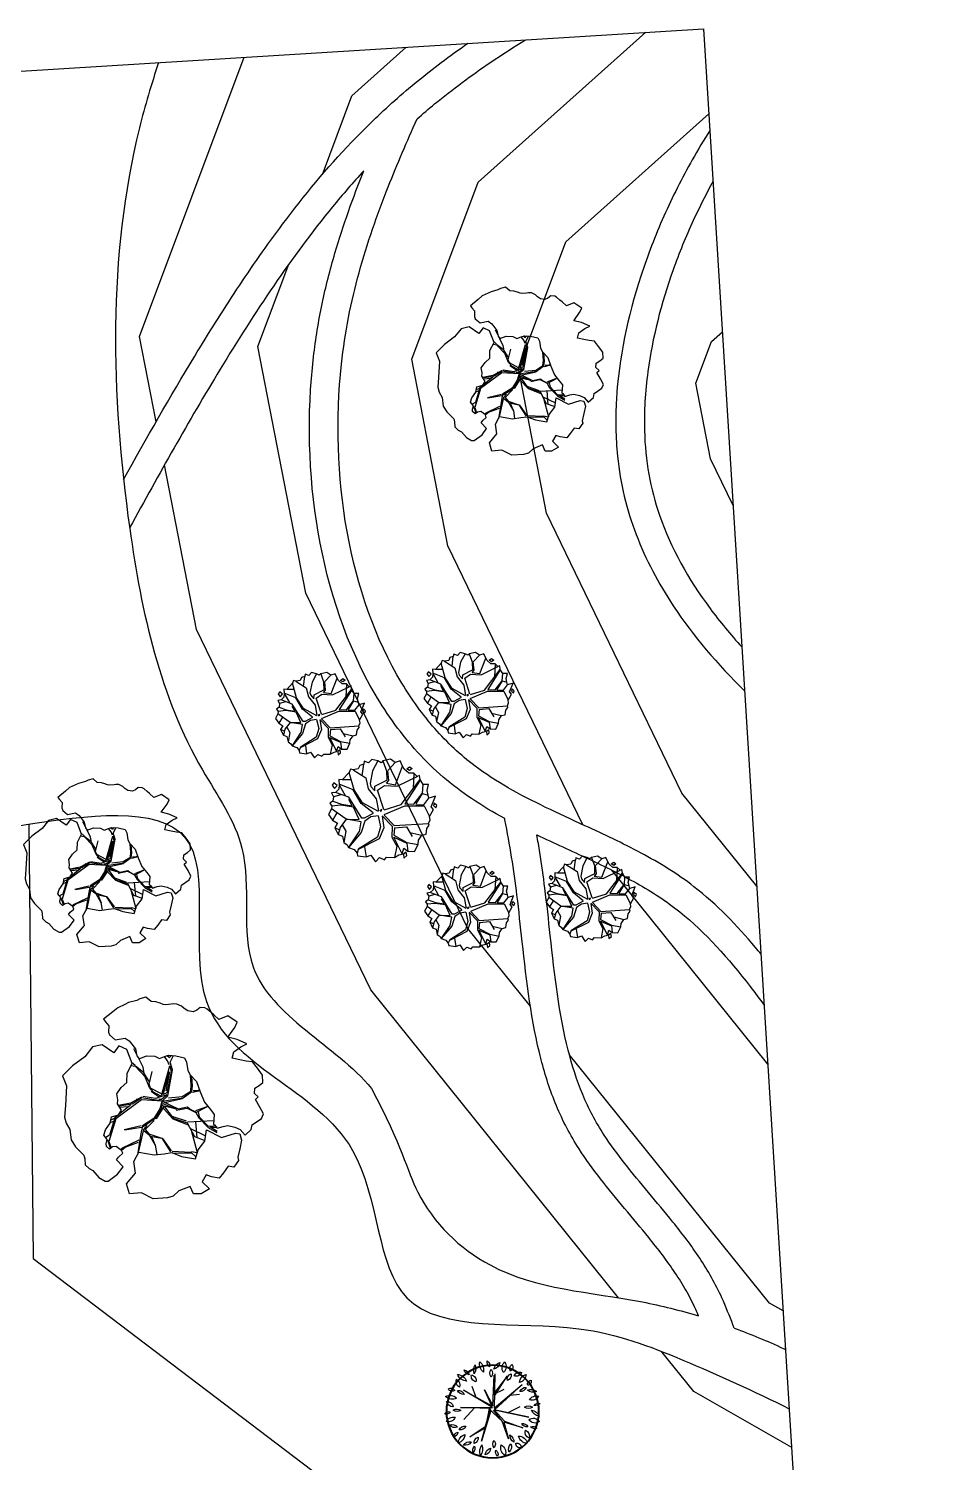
# Model space of a CAD drawing. Header units: millimetres. Extents: x 55520 to 96084, y -58491 to -49645.
# Drawn here: x 60718.5 to 60797.7, y -57510.2 to -57384.7 of the extents above; entities that cross this region are included whole.
import ezdxf

# ---------------------------------------------------------------- set-up
doc = ezdxf.new("R2010")
doc.units = ezdxf.units.MM
for name, color, linetype in [('Alvenaria Vista', 40, 'Continuous'), ('ARQ-COTAS', 1, 'Continuous'), ('Caminhos Principais', 13, 'Continuous'), ('Cinza', 9, 'Continuous'), ('Curvas de Nível', 10, 'Continuous'), ('Árvores Existentes', 114, 'Continuous')]:
    doc.layers.add(name, color=color, linetype=linetype)
doc.styles.add('ATTR', font='romans.shx', dxfattribs={"width": 0.8, "height": 0.470416})

# ---------------------------------------------------------------- blocks, each defined once
blk = doc.blocks.new('ARBOL')
at = {"color": 0, "linetype": 'ByBlock'}
for p, q in [((-1.034, 4.388), (-1.216, 4.399)), ((-0.978, 4.411), (-1.203, 4.42)), ((-0.543, 3.996), (-1.034, 4.388)), ((-0.889, 4.31), (-0.907, 4.428)), ((-0.509, 4.007), (-0.889, 4.31)), ((-1.375, 4.169), (-1.336, 4.042)), ((-1.336, 4.131), (-1.358, 4.18)), ((-1.336, 4.042), (-1.347, 3.661)), ((-1.302, 3.638), (-1.336, 4.131)), ((-1.013, 3.448), (-0.912, 3.884)), ((-0.967, 3.437), (-0.9, 3.895)), ((-0.587, 4.074), (-0.58, 4.163)), ((-0.33, 3.169), (-0.543, 3.996)), ((-0.52, 4.03), (-0.529, 4.132)), ((-0.353, 3.494), (-0.509, 4.007)), ((-1.203, 3.549), (-1.65, 3.817)), ((-1.079, 3.416), (-1.604, 3.774)), ((-0.978, 3.405), (-1.203, 3.549)), ((-0.364, 3.572), (-0.3, 3.784)), ((-0.298, 3.448), (-0.353, 3.494)), ((-0.33, 3.505), (-0.263, 3.774)), ((-0.298, 3.471), (-0.236, 3.794)), ((-0.263, 3.136), (-0.298, 3.448)), ((-1.593, 3.281), (-1.837, 3.338)), ((-1.357, 3.282), (-1.614, 3.282)), ((-1.269, 3.327), (-1.593, 3.281)), ((-1.246, 3.327), (-1.48, 3.047)), ((-1.313, 3.315), (-1.48, 3.047)), ((-1.113, 3.416), (-1.269, 3.327)), ((-1.102, 3.37), (-1.246, 3.327)), ((-1.102, 3.37), (-0.967, 3.058)), ((-1.022, 3.292), (-1.079, 3.416)), ((-0.933, 3.013), (-1.013, 3.393)), ((-0.912, 3.047), (-0.978, 3.405)), ((-0.567, 2.667), (-0.33, 3.169)), ((-0.567, 2.667), (-0.286, 3.136)), ((-0.442, 2.802), (-0.263, 3.102)), ((-0.286, 3.136), (-0.341, 3.437)), ((0.553, 2.98), (0.619, 3.091)), ((-1.961, 2.935), (-2.139, 2.455)), ((-1.905, 2.924), (-2.117, 2.466)), ((-1.48, 3.047), (-1.906, 2.969)), ((-1.893, 2.935), (-1.502, 3.024)), ((-0.765, 2.712), (-1.112, 2.578)), ((-0.721, 2.678), (-0.944, 2.991)), ((-0.744, 2.756), (-0.933, 3.013)), ((-0.733, 2.802), (-0.912, 3.047)), ((-0.91, 2.399), (-0.687, 2.701)), ((-0.554, 2.666), (-0.744, 2.756)), ((-0.554, 2.666), (-0.733, 2.802)), ((-0.486, 2.733), (-0.509, 2.666)), ((-0.442, 2.666), (-0.442, 2.802)), ((-0.441, 2.701), (-0.218, 2.846)), ((-0.43, 2.656), (-0.262, 2.79)), ((-0.385, 2.611), (-0.129, 2.824)), ((-0.262, 2.79), (-0.106, 2.846)), ((-0.129, 2.824), (-0.017, 2.824)), ((-0.106, 2.846), (0.24, 2.846)), ((-0.017, 2.824), (0.262, 2.622)), ((0.05, 2.79), (0.285, 2.835)), ((0.207, 2.846), (0.553, 2.98)), ((0.24, 2.846), (0.464, 2.801)), ((0.33, 2.846), (0.565, 2.98)), ((0.464, 2.801), (0.72, 2.822)), ((0.587, 2.98), (0.695, 3.036)), ((0.848, 2.833), (1.011, 2.846)), ((-2.117, 2.466), (-2.284, 2.39)), ((-2.106, 2.444), (-2.191, 2.315)), ((-1.581, 2.242), (-2.191, 2.315)), ((-1.112, 2.578), (-1.413, 2.265)), ((-1.101, 2.567), (-1.357, 2.265)), ((-1.313, 2.265), (-1.044, 2.578)), ((-0.732, 2.667), (-1.101, 2.567)), ((-0.933, 2.41), (-0.989, 2.119)), ((-0.921, 2.354), (-0.966, 2.097)), ((-0.567, 2.667), (-0.921, 2.354)), ((-0.631, 2.678), (-0.91, 2.399)), ((-0.631, 2.589), (-0.709, 2.142)), ((-0.567, 2.667), (-0.698, 2.119)), ((-0.553, 2.477), (-0.653, 2.13)), ((-0.567, 2.667), (-0.497, 2.476)), ((-0.509, 2.666), (-0.465, 2.488)), ((-0.497, 2.476), (0.105, 2.096)), ((-0.465, 2.488), (-0.442, 2.666)), ((-0.419, 2.632), (0.229, 2.13)), ((-0.419, 2.577), (0.083, 2.197)), ((-0.408, 2.465), (-0.419, 2.577)), ((0.071, 2.153), (-0.408, 2.465)), ((0.083, 2.197), (-0.353, 2.476)), ((-1.77, 2.22), (-1.968, 2.002)), ((-1.514, 2.251), (-1.864, 1.941)), ((-1.825, 2.171), (-1.406, 2.041)), ((-1.357, 2.265), (-1.77, 2.22)), ((-1.346, 1.93), (-1.681, 1.796)), ((-1.335, 2.253), (-1.56, 1.588)), ((-1.167, 1.952), (-1.346, 1.93)), ((-1.19, 1.952), (-1.156, 1.616)), ((-0.989, 2.119), (-1.167, 1.963)), ((-1.044, 2.053), (-1.167, 1.952)), ((-1.156, 1.592), (-1.145, 1.941)), ((-0.966, 2.097), (-1.044, 2.053)), ((-0.698, 2.119), (-0.631, 1.84)), ((-0.653, 2.13), (-0.609, 1.862)), ((0.229, 2.13), (0.071, 2.153)), ((0.105, 2.096), (0.318, 2.084)), ((0.261, 2.13), (0.374, 2.13)), ((0.318, 2.084), (0.443, 1.93)), ((0.374, 2.13), (0.51, 2.162)), ((0.429, 2.063), (0.469, 1.983)), ((0.44, 2.063), (0.504, 2.095)), ((-1.681, 1.796), (-1.893, 1.628)), ((-1.871, 1.616), (-1.681, 1.751)), ((-1.681, 1.751), (-1.762, 1.589)), ((-1.636, 1.784), (-1.725, 1.6)), ((-1.324, 1.907), (-1.636, 1.784)), ((-1.19, 1.885), (-1.324, 1.907)), ((-0.653, 1.829), (-0.676, 1.661)), ((-0.676, 1.661), (-0.671, 1.632)), ((-0.62, 1.796), (-0.664, 1.673)), ((-0.664, 1.673), (-0.653, 1.631)), ((-0.631, 1.84), (-0.497, 1.762)), ((-0.609, 1.862), (-0.452, 1.784)), ((-0.497, 1.762), (-0.257, 1.692)), ((-0.452, 1.784), (-0.214, 1.71)), ((-1.795, 1.523), (-1.793, 1.527))]:
    blk.add_line(p, q, dxfattribs=at)
for p, q in [((-0.272, 3.281), (-0.266, 3.278)), ((-0.266, 3.278), (-0.257, 3.276))]:
    blk.add_line(p, q)
at = {"color": 0, "linetype": 'ByBlock', "flags": 128}
for points in [[(-2.006, 4.806), (-1.93, 4.502), (-1.803, 4.292), (-1.567, 4.384), (-1.517, 4.308), (-1.466, 4.165), (-1.382, 4.165), (-1.23, 4.258), (-1.205, 4.359), (-1.23, 4.452), (-1.129, 4.502), (-1.061, 4.477), (-0.969, 4.41), (-0.825, 4.452), (-0.715, 4.359), (-0.597, 4.174), (-0.446, 4.081), (-0.471, 3.887), (-0.386, 3.769), (-0.184, 3.803), (-0.091, 3.752), (0.069, 3.719), (0.179, 3.542), (0.246, 3.356), (0.474, 3.255), (0.668, 3.036), (1.064, 3.028), (1.233, 3.188), (1.115, 3.382), (1.427, 3.592), (1.469, 3.853), (1.301, 4.14), (1.199, 4.536), (1.056, 4.881), (0.769, 4.881), (0.288, 5.109), (0.01, 5.244), (-0.15, 5.261), (-0.344, 5.235), (-0.614, 5.311), (-0.833, 5.269), (-1.12, 5.143), (-1.222, 5.16), (-1.373, 5.21), (-1.508, 5.151), (-1.593, 5.075), (-1.829, 4.999), (-1.981, 4.881), (-2.006, 4.806)], [(-2.06, 1.565), (-2.097, 1.177), (-2.157, 1.08), (-2.327, 1.092), (-2.521, 1.226), (-2.715, 1.359), (-2.8, 1.371), (-2.922, 1.553), (-2.837, 1.686), (-2.958, 1.868), (-3.043, 2.025), (-2.934, 2.207), (-2.837, 2.316), (-2.97, 2.486), (-3.213, 2.377), (-3.249, 2.631), (-3.176, 2.825), (-2.958, 2.825), (-2.958, 3.153), (-3.031, 3.346), (-3.019, 3.504), (-2.897, 3.868), (-2.631, 4.098), (-2.533, 4.401), (-2.255, 4.377), (-2.085, 4.049), (-1.781, 3.977), (-1.599, 3.759), (-1.818, 3.407), (-1.89, 3.141), (-1.939, 2.947), (-2.133, 2.741), (-2.327, 2.425), (-2.133, 2.268), (-1.987, 2.013), (-1.721, 1.856), (-2.06, 1.565)], [(-1.677, 1.613), (-1.791, 1.581), (-1.802, 1.415), (-1.823, 1.29), (-1.937, 1.134), (-2.052, 1.02), (-2.239, 0.957), (-2.166, 0.749), (-2.052, 0.676), (-1.989, 0.385), (-1.896, 0.291), (-1.698, 0.312), (-1.458, 0.343), (-1.427, 0.25), (-1.302, 0.312), (-1.177, 0.25), (-1.156, 0.114), (-1.114, -0.01), (-0.927, -0.073), (-0.708, -0.021), (-0.5, 0.042), (-0.417, 0.187), (-0.323, 0.333), (-0.208, 0.51), (-0.063, 0.406), (-0.01, 0.177), (0, 0), (0.208, 0.198), (0.354, 0.406), (0.531, 0.135), (0.635, 0.021), (0.885, 0.187), (0.885, 0.447), (1.052, 0.531), (1.135, 0.572), (1.26, 0.635), (1.312, 0.676), (1.364, 0.791), (1.333, 0.905), (1.333, 1.009), (1.406, 1.134), (1.5, 1.196), (1.583, 1.238), (1.687, 1.332), (1.729, 1.415), (1.74, 1.477), (1.781, 1.613), (1.812, 1.675), (1.875, 1.737), (1.948, 1.831), (2.01, 1.945), (2.166, 2.029), (2.187, 2.195), (2.177, 2.289), (2.208, 2.518), (2.198, 2.622), (2.187, 2.83), (2.135, 2.996), (2.041, 3.298), (1.958, 3.277), (1.833, 3.236), (1.677, 3.308), (1.594, 3.308), (1.416, 3.215), (1.364, 2.955), (1.25, 2.882), (0.989, 2.809), (0.802, 2.84), (0.708, 2.819), (0.708, 2.601), (0.614, 2.403), (0.51, 2.31), (0.51, 2.164), (0.5, 2.05), (0.417, 1.873), (0.281, 1.685), (0.156, 1.675), (-0.063, 1.727), (-0.198, 1.717), (-0.427, 1.623), (-0.719, 1.633), (-1.021, 1.633), (-1.26, 1.561), (-1.416, 1.519), (-1.656, 1.633), (-1.677, 1.613)]]:
    blk.add_lwpolyline(points, dxfattribs=at)
blk = doc.blocks.new('tree 17')
at = {"color": 0, "linetype": 'ByBlock'}
for p, q in [((-0.149, 0.772), (-0.808, 1.664)), ((-0.808, 1.664), (-0.082, 0.822)), ((-0.215, 1.813), (-0.082, 0.152)), ((-0.033, 0.269), (-0.182, 1.747)), ((-0.182, 1.747), (-0.149, 0.772)), ((-0.082, 0.152), (-1.511, 1.221)), ((-1.511, 1.221), (-0.099, 0.075)), ((-0.89, 0.728), (-1.344, 0.756)), ((-0.082, 0.822), (-0.619, 1.038)), ((0.327, 1.071), (-0.033, 0.269)), ((0.001, 0.186), (1.346, 1.116)), ((1.346, 1.116), (0.017, 0.269)), ((0.017, 0.269), (0.327, 1.071)), ((0.765, 0.778), (0.909, 1.26)), ((-0.099, 0.075), (-1.738, -0.385)), ((-1.738, -0.385), (-0.082, 0.075)), ((-0.719, -0.113), (-1.344, 0.152)), ((-0.082, 0.075), (-0.542, -0.512)), ((-0.431, -0.496), (-0.049, 0.058)), ((-0.049, 0.058), (-0.326, -0.401)), ((-0.326, -0.401), (0.084, 0.058)), ((1.54, 0.285), (0.001, 0.186)), ((0.084, 0.058), (0.626, -1.404)), ((0.626, -1.404), (0.1, 0.136)), ((0.1, 0.136), (0.444, -0.795)), ((0.15, 0.152), (1.54, 0.285)), ((0.361, -0.684), (0.15, 0.152)), ((0.865, 0.224), (1.418, -0.302)), ((-0.542, -0.512), (-1.411, -0.878)), ((-1.411, -0.878), (-0.509, -0.545)), ((-0.686, -1.37), (-0.431, -0.496)), ((-0.509, -0.545), (-0.686, -1.37)), ((1.18, -1.16), (0.361, -0.684)), ((0.444, -0.795), (1.18, -1.16))]:
    blk.add_line(p, q, dxfattribs=at)
for points in [[(-1.072, 2.208, 0.45154), (-0.987, 1.9)], [(-0.987, 1.9, 0.45154), (-1.072, 2.208)], [(-0.733, 2.356, 0.375302), (-0.637, 1.847)], [(-0.637, 1.847, 0.375302), (-0.733, 2.356)], [(-0.191, 2.048, 0.30277), (-0.499, 2.346)], [(-0.499, 2.346, 0.30277), (-0.191, 2.048)], [(0.106, 2.463, 0.350689), (0.021, 2.165)], [(0.021, 2.165, 0.350689), (0.106, 2.463)], [(0.478, 2.441, 0.27027), (0.329, 1.921)], [(0.329, 1.921, 0.27027), (0.478, 2.441)], [(0.711, 2.314, 0.218613), (0.775, 1.868)], [(0.775, 1.868, 0.218613), (0.711, 2.314)], [(1.253, 2.091, 0.288468), (1.019, 1.847)], [(1.019, 1.847, 0.288468), (1.253, 2.091)], [(-1.954, 1.39, 0.525994), (-1.773, 1.167)], [(-1.773, 1.167, 0.525994), (-1.954, 1.39)], [(-1.391, 1.326, 0.363335), (-1.731, 1.687)], [(-1.731, 1.687, 0.363335), (-1.391, 1.326)], [(-1.147, 1.666, 0.420523), (-1.518, 1.793)], [(-1.518, 1.793, 0.420523), (-1.147, 1.666)], [(-1.009, 1.762, 0.408258), (-0.807, 1.454)], [(-0.807, 1.454, 0.408258), (-1.009, 1.762)], [(-0.053, 2.048, 0.340953), (-0.032, 1.666)], [(-0.032, 1.666, 0.340953), (-0.053, 2.048)], [(0.913, 1.836, 0.440076), (0.722, 1.485)], [(0.722, 1.485, 0.440076), (0.913, 1.836)], [(1.592, 1.9, 0.268637), (1.168, 1.539)], [(1.168, 1.539, 0.268637), (1.592, 1.9)], [(1.645, 1.666, 0.386862), (1.539, 1.273)], [(1.539, 1.273, 0.386862), (1.645, 1.666)], [(-1.752, 0.923, 0.295875), (-2.177, 0.827)], [(-2.177, 0.827, 0.295875), (-1.752, 0.923)], [(-1.38, 0.88, 0.343163), (-1.699, 1.061)], [(-1.699, 1.061, 0.343163), (-1.38, 0.88)], [(1.645, 1.124, 0.341117), (1.327, 0.912)], [(1.327, 0.912, 0.341117), (1.645, 1.124)], [(2.229, 0.869, 0.343561), (1.709, 0.753)], [(1.709, 0.753, 0.343561), (2.229, 0.869)], [(2.07, 1.22, 0.443589), (1.773, 1.124)], [(1.773, 1.124, 0.443589), (2.07, 1.22)], [(-2.017, 0.169, 0.288328), (-2.325, 0.243)], [(-2.325, 0.243, 0.288328), (-2.017, 0.169)], [(-1.816, 0.445, 0.362144), (-2.272, 0.604)], [(-2.272, 0.604, 0.362144), (-1.816, 0.445)], [(-1.561, 0.115, 0.309468), (-1.932, 0.084)], [(-1.932, 0.084, 0.309468), (-1.561, 0.115)], [(1.9, 0.179, 0.326555), (1.539, 0.147)], [(1.539, 0.147, 0.326555), (1.9, 0.179)], [(2.198, 0.625, 0.38021), (1.89, 0.349)], [(1.89, 0.349, 0.38021), (2.198, 0.625)], [(2.325, 0.02, 0.383832), (2.06, 0.115)], [(2.06, 0.115, 0.383832), (2.325, 0.02)], [(-1.89, -0.054, 0.289447), (-2.23, -0.373)], [(-2.23, -0.373, 0.289447), (-1.89, -0.054)], [(-1.731, -0.511, 0.447347), (-2.23, -0.628)], [(-2.23, -0.628, 0.447347), (-1.731, -0.511)], [(-1.37, -0.67, 0.315606), (-1.656, -0.851)], [(-1.656, -0.851, 0.315606), (-1.37, -0.67)], [(1.677, -0.787, 0.340003), (1.338, -0.639)], [(1.338, -0.639, 0.340003), (1.677, -0.787)], [(2.134, -0.532, 0.317134), (1.741, -0.649)], [(1.741, -0.649, 0.317134), (2.134, -0.532)], [(2.272, -0.352, 0.351781), (1.826, -0.171)], [(1.826, -0.171, 0.351781), (2.272, -0.352)], [(-1.784, -0.862, 0.306984), (-2.081, -0.947)], [(-2.081, -0.947, 0.306984), (-1.784, -0.862)], [(-1.529, -1, 0.414115), (-1.688, -1.403)], [(-1.688, -1.403, 0.414115), (-1.529, -1)], [(-1.179, -1.276, 0.365918), (-1.582, -1.637)], [(-1.582, -1.637, 0.365918), (-1.179, -1.276)], [(-0.765, -1.191, 0.285981), (-0.934, -1.552)], [(-0.934, -1.552, 0.285981), (-0.765, -1.191)], [(0.786, -1.201, 0.368927), (0.987, -1.499)], [(0.987, -1.499, 0.368927), (0.786, -1.201)], [(1.762, -1.425, 0.316942), (1.412, -1.032)], [(1.412, -1.032, 0.316942), (1.762, -1.425)], [(1.752, -0.904, 0.40592), (1.943, -1.106)], [(1.943, -1.106, 0.40592), (1.752, -0.904)], [(-1.03, -1.605, 0.559657), (-1.264, -1.839)], [(-1.264, -1.839, 0.559657), (-1.03, -1.605)], [(-0.786, -1.616, 0.321275), (-0.68, -2.019)], [(-0.68, -2.019, 0.321275), (-0.786, -1.616)], [(-0.308, -1.648, 0.362047), (-0.478, -2.168)], [(-0.478, -2.168, 0.362047), (-0.308, -1.648)], [(-0.043, -1.881, 0.345907), (-0.106, -2.179)], [(-0.106, -2.179, 0.345907), (-0.043, -1.881)], [(0.01, -1.414, 0.328832), (0.042, -1.764)], [(0.042, -1.764, 0.328832), (0.01, -1.414)], [(0.212, -1.775, 0.339938), (0.488, -2.072)], [(0.488, -2.072, 0.339938), (0.212, -1.775)], [(0.616, -1.584, 0.235997), (0.722, -2.094)], [(0.722, -2.094, 0.235997), (0.616, -1.584)], [(0.987, -1.626, 0.337084), (1.062, -1.924)], [(1.062, -1.924, 0.337084), (0.987, -1.626)], [(1.529, -1.541, 0.303563), (1.125, -1.414)], [(1.125, -1.414, 0.303563), (1.529, -1.541)]]:
    blk.add_lwpolyline(points, format="xyb")
at = {"lineweight": 40}
blk.add_circle((0, 0), 2.242, dxfattribs=at)
blk = doc.blocks.new('árvore_media')
for p, q in [((55224.74, -51939.89), (55225.62, -51940.54)), ((55225.38, -51940.37), (55225.54, -51939.52)), ((55226.59, -51939.35), (55226.15, -51940.06)), ((55226.95, -51939.38), (55227.19, -51940.18)), ((55227.28, -51940.08), (55227.84, -51939.55)), ((55227.76, -51941.17), (55228.36, -51939.86)), ((55224.65, -51941.34), (55223.66, -51940.88)), ((55223.66, -51940.91), (55224.06, -51941.73)), ((55224.56, -51940.6), (55223.9, -51940.57)), ((55224.72, -51941.34), (55224.45, -51940.06)), ((55225.62, -51940.54), (55225.76, -51941.34)), ((55226.15, -51940.06), (55225.91, -51940.97)), ((55225.91, -51940.97), (55225.96, -51941.19)), ((55226.26, -51941.19), (55227.15, -51940.8)), ((55227.26, -51940.83), (55227.08, -51941.02)), ((55227.17, -51940.8), (55227.19, -51940.12)), ((55227.23, -51940.09), (55227.26, -51940.83)), ((55227.87, -51941.28), (55229.38, -51940.66)), ((55228.07, -51942.64), (55229.57, -51940.91)), ((55229.57, -51940.94), (55228.36, -51942.61)), ((55229.15, -51940.4), (55229.02, -51941.53)), ((55223.73, -51941.65), (55223.2, -51941.76)), ((55224.3, -51941.87), (55223.35, -51941.45)), ((55225.16, -51943.46), (55224.3, -51941.87)), ((55224.48, -51942.41), (55224.3, -51942.04)), ((55225.18, -51942.38), (55224.65, -51941.34)), ((55225.27, -51942.33), (55224.72, -51941.34)), ((55225.76, -51941.34), (55226.29, -51942.1)), ((55225.96, -51941.19), (55226.22, -51941.53)), ((55226.22, -51941.53), (55226.26, -51941.19)), ((55226.42, -51941.48), (55226.95, -51941.17)), ((55226.79, -51942.92), (55226.42, -51941.48)), ((55226.95, -51941.17), (55227.87, -51941.28)), ((55227.1, -51941.02), (55227.76, -51941.17)), ((55229, -51942.66), (55229.66, -51941.93)), ((55229.66, -51941.93), (55229.15, -51942.66)), ((55229.68, -51941.93), (55229.77, -51941.28)), ((55229.68, -51941.93), (55230.08, -51942.07)), ((55224.01, -51943.46), (55223, -51942.64)), ((55223.7, -51942.41), (55223.02, -51942.44)), ((55223.37, -51942.95), (55223.02, -51943.46)), ((55223.13, -51942.07), (55223.75, -51942.35)), ((55224.61, -51942.61), (55223.7, -51942.41)), ((55223.75, -51942.35), (55224.5, -51942.5)), ((55224.5, -51942.5), (55224.48, -51942.41)), ((55224.96, -51943.54), (55224.61, -51942.61)), ((55226, -51943.12), (55225.18, -51942.38)), ((55226.4, -51943.03), (55225.27, -51942.33)), ((55226.29, -51942.1), (55226.4, -51943)), ((55226.79, -51943.29), (55228.34, -51942.75)), ((55226.82, -51942.95), (55228.07, -51942.64)), ((55228.34, -51942.75), (55229.75, -51942.83)), ((55228.36, -51942.61), (55229, -51942.66)), ((55229.15, -51942.69), (55229.73, -51942.75)), ((55229.73, -51942.75), (55230.13, -51942.3)), ((55229.75, -51942.83), (55230.1, -51943.63)), ((55223.46, -51944.19), (55223.15, -51944.02)), ((55223.53, -51944.02), (55223.37, -51944.53)), ((55224.01, -51943.46), (55223.53, -51944.02)), ((55223.7, -51943.85), (55223.93, -51944.33)), ((55225.09, -51943.71), (55224.01, -51943.46)), ((55224.04, -51943.46), (55224.96, -51943.54)), ((55224.92, -51944.42), (55225.09, -51943.71)), ((55225.36, -51943.68), (55225.05, -51944.5)), ((55225.34, -51943.46), (55225.16, -51943.46)), ((55226, -51943.15), (55225.34, -51943.46)), ((55225.82, -51943.4), (55225.36, -51943.68)), ((55226.35, -51943.34), (55225.82, -51943.4)), ((55226.35, -51943.34), (55226.48, -51944.16)), ((55226.64, -51943.37), (55227.32, -51944.16)), ((55226.64, -51943.4), (55226.71, -51944.25)), ((55226.79, -51943.32), (55227.48, -51944.14)), ((55227.48, -51944.14), (55229.99, -51944.14)), ((55223.93, -51944.33), (55223.73, -51945.13)), ((55224.06, -51945.55), (55224.9, -51944.42)), ((55225.05, -51944.5), (55224.06, -51945.52)), ((55226.22, -51944.9), (55224.76, -51945.69)), ((55226.33, -51945.04), (55224.76, -51945.72)), ((55226.48, -51944.16), (55226.22, -51944.9)), ((55226.71, -51944.25), (55226.33, -51945.04)), ((55227.32, -51944.16), (55227.26, -51944.96)), ((55227.26, -51944.96), (55227.57, -51945.64)), ((55227.37, -51944.96), (55227.92, -51946.26)), ((55227.39, -51944.98), (55228.32, -51945.47)), ((55227.5, -51944.31), (55227.41, -51944.84)), ((55227.41, -51944.84), (55228.32, -51945.41)), ((55227.5, -51944.31), (55228.36, -51944.28)), ((55228.36, -51944.28), (55228.74, -51945.01)), ((55228.58, -51944.7), (55229.44, -51944.96)), ((55224.76, -51945.72), (55224.65, -51945.97)), ((55225.23, -51945.55), (55225.29, -51946.29)), ((55227.57, -51945.64), (55227.35, -51946.46)), ((55228.32, -51945.41), (55229.13, -51945.61)), ((55228.32, -51945.47), (55228.36, -51946.06))]:
    blk.add_line(p, q)
for points in [[(55223.9, -51940.57), (55223.66, -51940.53), (55223.66, -51940.91), (55223.61, -51941.23), (55223.35, -51941.45), (55223.06, -51941.48), (55223.2, -51941.76), (55223.13, -51942.07), (55222.89, -51942.22), (55223.02, -51942.44), (55223, -51942.64), (55222.75, -51943.04), (55223.02, -51943.46), (55223.36, -51943.71), (55223.15, -51944.02), (55223.25, -51944.27), (55223.37, -51944.53), (55223.66, -51944.66), (55223.73, -51945.13), (55223.97, -51945.33), (55224.06, -51945.52), (55224.46, -51945.69), (55224.65, -51945.97), (55224.68, -51946.18), (55225.29, -51946.29), (55225.65, -51946.18), (55225.95, -51946.68), (55226.26, -51946.4), (55226.61, -51946.57), (55226.78, -51946.4), (55227.35, -51946.46), (55227.69, -51946.29), (55227.92, -51946.26), (55228.08, -51945.83), (55228.36, -51946.06), (55228.85, -51946.11), (55229.13, -51945.61), (55229.18, -51945.3), (55229.44, -51944.96), (55229.76, -51944.91), (55229.84, -51944.49), (55230.03, -51944.27), (55229.99, -51944.14), (55230.12, -51943.88), (55230.1, -51943.63), (55230.42, -51943.14), (55230.26, -51942.93), (55230.61, -51942.19), (55230.13, -51942.3), (55230.08, -51942.07), (55230.03, -51941.73), (55230.17, -51941.3), (55229.77, -51941.28), (55229.57, -51940.91), (55229.54, -51940.6), (55229.38, -51940.66), (55229.15, -51940.4), (55228.77, -51940.38), (55228.46, -51940.07), (55228.36, -51939.86), (55228.21, -51939.46), (55227.84, -51939.55), (55227.5, -51939.29), (55226.95, -51939.38), (55226.81, -51939.5), (55226.59, -51939.35), (55226.15, -51939.22), (55225.9, -51939.46), (55225.59, -51939.32), (55225.54, -51939.52), (55225.24, -51939.61), (55225.12, -51939.85), (55224.74, -51939.89), (55224.55, -51939.82), (55224.45, -51940.06)], [(55228.65, -51940.06), (55228.87, -51939.92), (55229.05, -51940.06), (55228.85, -51940.2)], [(55223.28, -51940.74), (55223.14, -51940.91), (55223.3, -51941.16), (55223.5, -51940.95)], [(55226.66, -51942.92), (55226.55, -51942.95), (55226.53, -51943.03), (55226.62, -51943)], [(55230.5, -51942.68), (55230.42, -51942.86), (55230.59, -51943.04), (55230.67, -51942.86)], [(55228.24, -51946.12), (55228.02, -51946.26), (55228.04, -51946.55), (55228.26, -51946.38)]]:
    blk.add_lwpolyline(points, close=True)
at = {"style": 'ATTR', "width": 0.8, "flags": 9}
blk.add_attdef('ESTCODE', (55226.66, -51942.92), '', height=0.0000158, dxfattribs=at)

msp = doc.modelspace()

# ---------------------------------------------------------------- linework, layer by layer
at = {"layer": 'Alvenaria Vista'}
msp.add_open_spline([(60790.775, -57597.925), (60728.185, -57615.952), (60665.595, -57633.978), (60603.005, -57652.005), (60592.83, -57653.565), (60582.655, -57655.124), (60572.481, -57656.684), (60559.972, -57655.216), (60547.464, -57653.749), (60534.956, -57652.282), (60526.601, -57645.129), (60518.246, -57637.976), (60509.892, -57630.823), (60506.602, -57573.917), (60503.313, -57517.011), (60500.024, -57460.105), (60498.305, -57440.833), (60496.586, -57421.56), (60494.868, -57402.288)], degree=3, knots=[20.3224163, 20.3224163, 20.3224163, 20.3224163, 21.3053757, 21.3053757, 21.3053757, 22.3053757, 22.3053757, 22.3053757, 23.3053757, 23.3053757, 23.3053757, 24.3053757, 24.3053757, 24.3053757, 25.3053757, 25.3053757, 25.3053757, 25.5933686, 25.5933686, 25.5933686, 25.5933686], dxfattribs=at)
at = {"layer": 'ARQ-COTAS'}
msp.add_lwpolyline([(60344.416, -57411.622), (60777.55, -57384.75), (60797.729, -57710.008), (60364.595, -57736.88)], close=True, dxfattribs=at)
at = {"layer": 'Caminhos Principais'}
for points, knots in [([(60788.393, -57559.523), (60787.662, -57559.872), (60786.936, -57560.229), (60783.719, -57561.853), (60781.276, -57563.2), (60777.77, -57565.275), (60776.67, -57565.948), (60775.579, -57566.634), (60775.39, -57566.526), (60775.201, -57566.418), (60773.015, -57565.169), (60770.995, -57564.032), (60767.006, -57561.845), (60765.041, -57560.794), (60761.873, -57559.161), (60760.696, -57558.568), (60758.345, -57557.403), (60757.167, -57556.829), (60753.634, -57555.128), (60751.281, -57554.02), (60744.291, -57550.716), (60739.722, -57548.538), (60731.097, -57543.97), (60727.044, -57541.581), (60720.756, -57537.097), (60718.327, -57535.1), (60715.423, -57532.238), (60714.719, -57531.498), (60713.258, -57529.856), (60712.507, -57528.938), (60711.059, -57527.027), (60710.365, -57526.036), (60708.367, -57522.957), (60707.15, -57520.766), (60703.72, -57513.616), (60701.878, -57508.248), (60699.017, -57496.916), (60697.996, -57490.956), (60696.955, -57482.185), (60696.691, -57479.415), (60696.269, -57473.884), (60696.111, -57471.12), (60695.76, -57462.83), (60695.688, -57457.306), (60695.665, -57443.381), (60695.796, -57434.977), (60695.643, -57422.018), (60695.522, -57417.476), (60695.094, -57409.71), (60694.851, -57406.488), (60694.372, -57401.808), (60694.204, -57400.352), (60693.838, -57397.462), (60693.64, -57396.026), (60693.206, -57393.06), (60692.967, -57391.533), (60692.72, -57390.013)], [648.6141934, 648.6141934, 648.6141934, 648.6141934, 650.8894066, 650.8894066, 658.7575786, 658.7575786, 662.4076466, 662.4076466, 662.4076466, 663.0563843, 663.0563843, 669.889763, 669.889763, 676.3361777, 676.3361777, 680.087669, 680.087669, 683.8391603, 683.8391603, 691.3421429, 691.3421429, 706.3388299, 706.3388299, 721.335517, 721.335517, 732.2650832, 732.2650832, 735.9601657, 735.9601657, 740.2703035, 740.2703035, 744.5804412, 744.5804412, 753.2007168, 753.2007168, 771.2526962, 771.2526962, 789.3046755, 789.3046755, 797.6097083, 797.6097083, 805.914741, 805.914741, 822.5248065, 822.5248065, 847.7644306, 847.7644306, 861.3504016, 861.3504016, 870.9602457, 870.9602457, 875.2966967, 875.2966967, 879.6331477, 879.6331477, 884.2905991, 884.2905991, 884.2905991, 884.2905991]), ([(60727.964, -57606.649), (60735.485, -57599.388), (60743.118, -57592.057), (60754.33, -57582.359), (60757.461, -57579.753), (60761.117, -57576.878), (60761.552, -57576.539), (60761.989, -57576.201), (60761.321, -57575.834), (60760.651, -57575.469), (60758.737, -57574.437), (60757.488, -57573.777), (60755.298, -57572.647), (60754.359, -57572.172), (60752.456, -57571.223), (60751.494, -57570.752), (60748.583, -57569.34), (60746.608, -57568.402), (60740.621, -57565.572), (60736.546, -57563.66), (60728.439, -57559.588), (60724.405, -57557.428), (60716.59, -57552.63), (60712.806, -57549.99), (60707.766, -57545.697), (60706.305, -57544.346), (60703.996, -57541.995), (60703.112, -57541.038), (60701.407, -57539.063), (60700.59, -57538.049), (60698.238, -57534.942), (60696.805, -57532.779), (60692.894, -57526.12), (60690.773, -57521.418), (60687.282, -57511.706), (60685.912, -57506.695), (60683.74, -57496.562), (60682.94, -57491.442), (60681.727, -57481.072), (60681.333, -57475.841), (60680.835, -57465.524), (60680.731, -57460.436), (60680.631, -57446.723), (60680.768, -57438.24), (60680.681, -57421.7), (60680.455, -57413.645), (60679.528, -57404.022), (60679.329, -57402.26), (60678.874, -57398.713), (60678.619, -57396.933), (60678.132, -57393.75), (60677.906, -57392.351), (60677.672, -57390.946)], [0, 0, 0, 0, 31.4096718, 31.4096718, 43.1663985, 43.1663985, 44.747182, 44.747182, 44.747182, 47.0850167, 47.0850167, 51.4159509, 51.4159509, 54.6318345, 54.6318345, 57.8477182, 57.8477182, 64.2794854, 64.2794854, 77.14302, 77.14302, 90.0065545, 90.0065545, 102.8700891, 102.8700891, 108.357779, 108.357779, 111.9079407, 111.9079407, 115.4581024, 115.4581024, 122.5584259, 122.5584259, 136.6347641, 136.6347641, 150.7111024, 150.7111024, 164.7874406, 164.7874406, 179.4660261, 179.4660261, 194.1446116, 194.1446116, 219.5869132, 219.5869132, 245.0292148, 245.0292148, 250.783382, 250.783382, 256.5375492, 256.5375492, 261.0160037, 261.0160037, 261.0160037, 261.0160037])]:
    msp.add_open_spline(points, degree=3, knots=knots, dxfattribs=at)
for points, weights, knots in [([(60731.359, -57607.542), (60735.156, -57603.879), (60738.979, -57600.213), (60746.08, -57593.611), (60749.333, -57590.663), (60756.28, -57584.626), (60759.992, -57581.54), (60763.825, -57578.573), (60763.826, -57578.572), (60763.828, -57578.571), (60763.829, -57578.57), (60764.23, -57578.26), (60764.63, -57577.95), (60765.031, -57577.64), (60765.575, -57577.219), (60765.854, -57576.589), (60765.801, -57575.902), (60765.747, -57575.216), (60765.373, -57574.637), (60764.77, -57574.306), (60764.325, -57574.061), (60763.881, -57573.817), (60763.436, -57573.573), (60763.435, -57573.572), (60763.435, -57573.572), (60763.434, -57573.571), (60761.64, -57572.586), (60759.834, -57571.617), (60756.554, -57569.916), (60755.084, -57569.176), (60752.1, -57567.707), (60750.59, -57566.978), (60746.02, -57564.799), (60742.923, -57563.352), (60736.725, -57560.386), (60733.622, -57558.866), (60726.337, -57555.052), (60722.193, -57552.681), (60715.031, -57547.838), (60711.945, -57545.456), (60707.859, -57541.662), (60706.673, -57540.472), (60704.403, -57537.98), (60703.322, -57536.681), (60701.281, -57533.998), (60700.317, -57532.614), (60697.589, -57528.35), (60695.987, -57525.359), (60693.159, -57519.159), (60691.933, -57515.949), (60688.585, -57505.649), (60687.034, -57498.297), (60685.552, -57488.061), (60685.21, -57485.183), (60684.648, -57479.465), (60684.429, -57476.621), (60683.916, -57468.144), (60683.767, -57462.562), (60683.585, -57445.17), (60683.882, -57433.609), (60683.549, -57419.178), (60683.431, -57416.02), (60683.091, -57410.177), (60682.886, -57407.487), (60682.428, -57402.936), (60682.207, -57401.067), (60681.708, -57397.315), (60681.431, -57395.436), (60680.988, -57392.622), (60680.837, -57391.691), (60680.682, -57390.76)], [1, 1, 1, 1, 1, 1, 1, 1, 1, 1, 1, 1, 1, 1, 0.919934982122, 0.919934982122, 1, 0.919934982122, 0.919934982122, 1, 1, 1, 1, 1, 1, 1, 1, 1, 1, 1, 1, 1, 1, 1, 1, 1, 1, 1, 1, 1, 1, 1, 1, 1, 1, 1, 1, 1, 1, 1, 1, 1, 1, 1, 1, 1, 1, 1, 1, 1, 1, 1, 1, 1, 1, 1, 1, 1, 1, 1, 1], [3.300707, 3.300707, 3.300707, 3.300707, 19.1462391, 19.1462391, 32.1447126, 32.1447126, 46.2232747, 46.2232747, 46.2232747, 46.228431, 46.228431, 46.228431, 47.6993674, 47.6993674, 47.6993674, 48.6896462, 48.6896462, 48.6896462, 49.679925, 49.679925, 49.679925, 51.2199004, 51.2199004, 51.2199004, 51.2231266, 51.2231266, 51.2231266, 57.4374364, 57.4374364, 62.3872551, 62.3872551, 67.3370738, 67.3370738, 77.2367112, 77.2367112, 87.1363486, 87.1363486, 100.8303464, 100.8303464, 112.0941348, 112.0941348, 116.9322561, 116.9322561, 121.7703773, 121.7703773, 126.6084985, 126.6084985, 136.2847409, 136.2847409, 145.9609833, 145.9609833, 166.6496983, 166.6496983, 174.7380565, 174.7380565, 182.8264147, 182.8264147, 199.0031311, 199.0031311, 233.856655, 233.856655, 243.7192597, 243.7192597, 252.2439902, 252.2439902, 258.2313246, 258.2313246, 264.218659, 264.218659, 267.1683497, 267.1683497, 267.1683497, 267.1683497]), ([(60788.593, -57562.76), (60787.662, -57563.218), (60786.737, -57563.69), (60782.873, -57565.724), (60779.994, -57567.399), (60777.178, -57569.173), (60777.176, -57569.174), (60777.174, -57569.176), (60777.172, -57569.177), (60777.004, -57569.282), (60776.837, -57569.388), (60776.67, -57569.493), (60776.028, -57569.898), (60775.269, -57569.914), (60774.61, -57569.536), (60774.437, -57569.437), (60774.263, -57569.338), (60774.09, -57569.239), (60774.09, -57569.238), (60774.089, -57569.238), (60774.088, -57569.238), (60771.828, -57567.942), (60769.544, -57566.654), (60765.107, -57564.228), (60762.96, -57563.087), (60758.949, -57561.042), (60757.105, -57560.134), (60753.411, -57558.348), (60751.559, -57557.469), (60744.32, -57554.047), (60738.969, -57551.538), (60728.852, -57546.172), (60724.094, -57543.318), (60718.112, -57538.773), (60716.442, -57537.372), (60713.712, -57534.795), (60712.607, -57533.654), (60710.52, -57531.27), (60709.534, -57530.023), (60707.664, -57527.415), (60706.78, -57526.057), (60703.993, -57521.348), (60702.311, -57517.771), (60699.433, -57510.213), (60698.235, -57506.231), (60696.255, -57498.022), (60695.474, -57493.797), (60694.413, -57486.437), (60694.055, -57483.323), (60693.484, -57477.113), (60693.27, -57474.015), (60692.767, -57464.227), (60692.682, -57457.56), (60692.673, -57441.457), (60692.834, -57432.047), (60692.561, -57419.403), (60692.447, -57416.145), (60692.112, -57410.16), (60691.911, -57407.433), (60691.457, -57402.702), (60691.229, -57400.697), (60690.713, -57396.716), (60690.426, -57394.736), (60689.987, -57391.908), (60689.851, -57391.053), (60689.711, -57390.199)], [1, 1, 1, 1, 1, 1, 1, 1, 1, 1, 1, 1, 0.904733183941, 0.904733183941, 1, 1, 1, 1, 1, 1, 1, 1, 1, 1, 1, 1, 1, 1, 1, 1, 1, 1, 1, 1, 1, 1, 1, 1, 1, 1, 1, 1, 1, 1, 1, 1, 1, 1, 1, 1, 1, 1, 1, 1, 1, 1, 1, 1, 1, 1, 1, 1, 1, 1, 1, 1], [379.7088408, 379.7088408, 379.7088408, 379.7088408, 382.7071075, 382.7071075, 392.3315388, 392.3315388, 392.3315388, 392.3391053, 392.3391053, 392.3391053, 392.9109723, 392.9109723, 392.9109723, 393.9933386, 393.9933386, 393.9933386, 394.5902903, 394.5902903, 394.5902903, 394.592674, 394.592674, 394.592674, 402.3867495, 402.3867495, 409.486967, 409.486967, 415.4137723, 415.4137723, 421.3405775, 421.3405775, 438.6317451, 438.6317451, 455.9229128, 455.9229128, 463.154846, 463.154846, 468.5563856, 468.5563856, 473.9579251, 473.9579251, 479.3594647, 479.3594647, 492.0118511, 492.0118511, 504.6642375, 504.6642375, 517.3166239, 517.3166239, 526.4992171, 526.4992171, 535.6818103, 535.6818103, 555.5778064, 555.5778064, 583.894567, 583.894567, 593.7399977, 593.7399977, 601.9956603, 601.9956603, 608.0686831, 608.0686831, 614.141706, 614.141706, 616.7792775, 616.7792775, 616.7792775, 616.7792775])]:
    msp.add_rational_spline(points, weights, degree=3, knots=knots, dxfattribs=at)
at = {"layer": 'Cinza'}
for points, knots in [([(60726.804, -57424.199), (60728.809, -57420.574), (60730.862, -57416.965), (60734.222, -57411.433), (60735.45, -57409.478), (60738.003, -57405.613), (60739.329, -57403.706), (60742.597, -57399.348), (60744.593, -57396.936), (60747.957, -57393.409), (60749.214, -57392.193), (60751.83, -57389.873), (60753.187, -57388.767), (60755.348, -57387.137), (60756.124, -57386.576), (60756.911, -57386.03)], [0, 0, 0, 0, 12.4072248, 12.4072248, 19.2574341, 19.2574341, 26.1076434, 26.1076434, 35.3294147, 35.3294147, 40.4681223, 40.4681223, 45.6068299, 45.6068299, 48.416912, 48.416912, 48.416912, 48.416912]), ([(60752.475, -57392.645), (60752.982, -57392.201), (60753.496, -57391.765), (60755.593, -57390.047), (60757.234, -57388.829), (60759.924, -57387.001), (60760.94, -57386.347), (60761.97, -57385.716)], [50.0267503, 50.0267503, 50.0267503, 50.0267503, 52.0885461, 52.0885461, 58.3023605, 58.3023605, 61.9606555, 61.9606555, 61.9606555, 61.9606555]), ([(60729.871, -57387.708), (60729.239, -57389.593), (60725.365, -57402.628), (60725.856, -57424.288), (60730.528, -57445.692), (60738.667, -57456.889), (60735.734, -57469.42), (60745.316, -57473.644), (60748.502, -57477.46), (60751.148, -57482.508), (60752.241, -57487.652), (60759.791, -57494.943), (60769.394, -57495.331), (60775.496, -57496.877), (60777.108, -57497.369)], [17.6132741, 17.6132741, 17.6132741, 17.6132741, 23.6012537, 58.6586423, 80.7355983, 88.4097463, 98.8259186, 113.6432441, 113.6432441, 113.6432441, 119.9698581, 128.9392233, 142.6499727, 147.6898216, 147.6898216, 147.6898216, 147.6898216]), ([(60782.573, -57465.724), (60782.411, -57465.525), (60782.247, -57465.326), (60780.463, -57463.193), (60778.71, -57461.372), (60775.978, -57459.253), (60775.221, -57458.729), (60773.671, -57457.753), (60772.877, -57457.299), (60770.461, -57456.004), (60768.805, -57455.234), (60764.842, -57453.409), (60762.549, -57452.368), (60759.433, -57450.572), (60758.459, -57449.946), (60756.273, -57448.297), (60755.107, -57447.202), (60752.976, -57444.773), (60752.012, -57443.441), (60748.813, -57438.138), (60747.224, -57433.553), (60745.491, -57423.919), (60745.346, -57418.873), (60746.016, -57412.71), (60746.223, -57411.352), (60746.74, -57408.691), (60747.051, -57407.385), (60748.111, -57403.528), (60748.988, -57401.034), (60750.749, -57396.582), (60751.601, -57394.613), (60752.475, -57392.645)], [37.7395049, 37.7395049, 37.7395049, 37.7395049, 38.4896652, 38.4896652, 45.8513446, 45.8513446, 48.5142069, 48.5142069, 51.1770692, 51.1770692, 56.5027938, 56.5027938, 64.0399158, 64.0399158, 67.7111019, 67.7111019, 72.8549947, 72.8549947, 77.9988875, 77.9988875, 91.9540707, 91.9540707, 105.909254, 105.909254, 109.946864, 109.946864, 113.9844741, 113.9844741, 122.0596943, 122.0596943, 128.6045438, 128.6045438, 128.6045438, 128.6045438]), ([(60778.101, -57393.644), (60777.567, -57394.487), (60777.051, -57395.346), (60775.658, -57397.812), (60774.824, -57399.461), (60773.312, -57402.863), (60772.635, -57404.612), (60770.898, -57409.938), (60770.131, -57413.594), (60769.823, -57418.857), (60769.847, -57420.52), (60770.134, -57423.341), (60770.333, -57424.514), (60770.882, -57426.801), (60771.232, -57427.918), (60772.48, -57431.189), (60773.581, -57433.262), (60776.643, -57437.884), (60778.768, -57440.36), (60781.145, -57442.709)], [137.2248952, 137.2248952, 137.2248952, 137.2248952, 140.1128223, 140.1128223, 145.34598, 145.34598, 150.5791377, 150.5791377, 161.0454531, 161.0454531, 165.9488061, 165.9488061, 169.5384735, 169.5384735, 173.1281409, 173.1281409, 180.3074757, 180.3074757, 189.8936501, 189.8936501, 189.8936501, 189.8936501]), ([(60777.108, -57497.369), (60777.025, -57497.175), (60776.94, -57496.982), (60776.595, -57496.228), (60776.321, -57495.686), (60775.716, -57494.618), (60775.388, -57494.092), (60774.343, -57492.534), (60773.564, -57491.519), (60771.377, -57488.818), (60769.897, -57487.142), (60767.868, -57484.526), (60767.237, -57483.658), (60766.271, -57482.156), (60765.907, -57481.54), (60765.244, -57480.277), (60764.943, -57479.633), (60764.125, -57477.671), (60763.69, -57476.323), (60762.461, -57471.592), (60762.054, -57468.086), (60761.527, -57463.261), (60761.383, -57461.904), (60761.082, -57459.442), (60760.929, -57458.335), (60760.576, -57456.136), (60760.379, -57455.044), (60760.161, -57453.922), (60760.155, -57453.887), (60760.148, -57453.853), (60759.158, -57453.316), (60758.186, -57452.742), (60756.387, -57451.533), (60755.553, -57450.903), (60753.977, -57449.543), (60753.232, -57448.816), (60751.124, -57446.508), (60749.888, -57444.802), (60746.332, -57438.751), (60744.703, -57433.87), (60742.958, -57423.73), (60742.843, -57418.468), (60743.603, -57411.891), (60743.856, -57410.339), (60744.489, -57407.312), (60744.867, -57405.834), (60746.02, -57401.911), (60746.886, -57399.521), (60747.824, -57397.183), (60746.883, -57398.203), (60745.972, -57399.254), (60743.274, -57402.539), (60741.57, -57404.857), (60738.316, -57409.622), (60736.765, -57412.068), (60732.49, -57419.091), (60729.892, -57423.743), (60727.335, -57428.426)], [0, 0, 0, 0, 0.6618692, 0.6618692, 2.6171837, 2.6171837, 4.5724982, 4.5724982, 8.4831271, 8.4831271, 15.0366392, 15.0366392, 18.1663147, 18.1663147, 20.2391987, 20.2391987, 22.3120826, 22.3120826, 26.4578504, 26.4578504, 36.6059695, 36.6059695, 40.6025232, 40.6025232, 43.9597435, 43.9597435, 47.3169638, 47.3169638, 47.4226255, 47.4226255, 47.4226255, 50.7107254, 50.7107254, 53.732862, 53.732862, 56.7549985, 56.7549985, 62.7992717, 62.7992717, 76.7339054, 76.7339054, 90.6685391, 90.6685391, 95.0733734, 95.0733734, 99.4782077, 99.4782077, 106.9973974, 106.9973974, 106.9973974, 111.2398924, 111.2398924, 119.9336229, 119.9336229, 128.6273534, 128.6273534, 144.6801687, 144.6801687, 144.6801687, 144.6801687]), ([(60778.377, -57398.091), (60777.763, -57399.211), (60777.184, -57400.359), (60775.994, -57402.945), (60775.402, -57404.391), (60773.832, -57408.788), (60773.063, -57411.798), (60772.432, -57416.502), (60772.328, -57418.233), (60772.409, -57421.215), (60772.533, -57422.484), (60772.974, -57424.948), (60773.291, -57426.147), (60774.682, -57430.189), (60776.194, -57432.896), (60778.968, -57436.629), (60779.903, -57437.753), (60780.906, -57438.854)], [140.8403547, 140.8403547, 140.8403547, 140.8403547, 144.6542635, 144.6542635, 149.2262118, 149.2262118, 158.3701084, 158.3701084, 163.7944626, 163.7944626, 167.9842503, 167.9842503, 172.1740379, 172.1740379, 182.4273078, 182.4273078, 186.9885451, 186.9885451, 186.9885451, 186.9885451]), ([(60695.725, -57458.324), (60700.202, -57457.529), (60704.679, -57456.734), (60709.156, -57455.939), (60712.007, -57455.432), (60719.154, -57454.163), (60736.558, -57451.763), (60729.893, -57474.038), (60749.537, -57478.905), (60748.598, -57499.784), (60765.376, -57497.143), (60775.956, -57501.21), (60781.96, -57503.953), (60785.04, -57505.488)], [-14.5283225, -14.5283225, -14.5283225, -14.5283225, 0, 0, 0, 9.2530638, 23.1936495, 37.6693501, 55.9183685, 69.6792449, 84.9583878, 94.4541385, 104.7304293, 104.7304293, 104.7304293, 104.7304293]), ([(60780.221, -57498.424), (60780.185, -57498.33), (60780.15, -57498.237), (60779.814, -57497.36), (60779.499, -57496.571), (60778.869, -57495.187), (60778.568, -57494.587), (60777.917, -57493.427), (60777.569, -57492.863), (60776.474, -57491.212), (60775.679, -57490.166), (60773.45, -57487.393), (60771.975, -57485.725), (60770.007, -57483.212), (60769.396, -57482.382), (60768.474, -57480.968), (60768.131, -57480.393), (60767.509, -57479.218), (60767.227, -57478.615), (60766.456, -57476.76), (60766.042, -57475.464), (60764.902, -57470.965), (60764.509, -57467.55), (60763.982, -57462.708), (60763.835, -57461.326), (60763.531, -57458.901), (60763.384, -57457.855), (60763.135, -57456.304), (60763.047, -57455.789), (60762.956, -57455.277), (60764.467, -57456.001), (60765.99, -57456.682), (60768.93, -57458.059), (60770.349, -57458.754), (60772.366, -57459.891), (60773.019, -57460.286), (60774.279, -57461.118), (60774.882, -57461.556), (60777.737, -57463.841), (60779.722, -57466.095), (60782.03, -57469.075), (60782.441, -57469.62), (60782.849, -57470.172)], [0, 0, 0, 0, 0.295317, 0.295317, 2.7642883, 2.7642883, 4.6624346, 4.6624346, 6.560581, 6.560581, 10.3568737, 10.3568737, 16.9179832, 16.9179832, 20.1358826, 20.1358826, 22.3056258, 22.3056258, 24.475369, 24.475369, 28.8148555, 28.8148555, 39.0119639, 39.0119639, 43.0494697, 43.0494697, 46.1165388, 46.1165388, 47.6531116, 47.6531116, 47.6531116, 52.5578157, 52.5578157, 57.3407784, 57.3407784, 59.7322598, 59.7322598, 62.1237411, 62.1237411, 71.429012, 71.429012, 73.4711045, 73.4711045, 73.4711045, 73.4711045]), ([(60780.221, -57498.424), (60781.677, -57498.965), (60783.178, -57499.592), (60784.651, -57500.266), (60784.718, -57500.297)], [0, 0, 0, 0, 4.6610066, 4.8835578, 4.8835578, 4.8835578, 4.8835578])]:
    msp.add_open_spline(points, degree=3, knots=knots, dxfattribs=at)
at = {"layer": 'Curvas de Nível', "color": 251}
for points in [[(60766.983, -57454.395), (60755.184, -57430.004), (60752.021, -57413.671), (60757.832, -57398.177), (60772.485, -57385.064)], [(60744.203, -57397.495), (60746.781, -57390.621), (60751.538, -57386.364)], [(60782.205, -57459.781), (60775.64, -57451.623), (60763.797, -57427.141), (60761.34, -57414.454), (60765.482, -57403.409), (60778.012, -57392.196)], [(60762.382, -57470.239), (60756.928, -57463.46), (60742.743, -57434.139), (60738.561, -57412.542), (60741.255, -57405.357)], [(60780.138, -57426.477), (60778.151, -57422.369), (60776.871, -57415.758), (60778.232, -57412.128), (60779.195, -57411.266)], [(60718.51, -57454.349), (60718.906, -57492.338), (60755.405, -57520.072), (60777.117, -57526.093), (60786.355, -57526.676)], [(60783.17, -57475.337), (60769.506, -57458.356)], [(60784.509, -57496.928), (60783.301, -57496.237), (60765.795, -57474.481)]]:
    msp.add_lwpolyline(points, dxfattribs=at)
at = {"layer": 'Curvas de Nível'}
for points in [[(60729.652, -57419.133), (60728.207, -57411.672), (60737.368, -57387.243)], [(60770.093, -57495.774), (60748.422, -57468.841), (60733.173, -57437.321), (60730.383, -57422.912)], [(60785.25, -57508.868), (60776.696, -57503.981), (60773.867, -57500.464)]]:
    msp.add_lwpolyline(points, dxfattribs=at)

# ---------------------------------------------------------------- block references
at = {"layer": 'Árvores Existentes'}
for name, p, xscale, yscale, zscale, rotation in [('ARBOL', (60767.585, -57410.776), 2.73177010559282, 2.73177010559282, 2.73177010559282, 112.015601849305), ('ARBOL', (60731.492, -57453.789), 2.73177010559282, 2.73177010559282, 2.73177010559282, 112.015601849305), ('árvore_media', (-9255.059, 655.171), 1.2, 1.2, 1.2, 3.550099373266263), ('ARBOL', (60737.593, -57473.567), 3.278124126711383, 3.278124126711383, 3.278124126711383, 112.015601849305), ('tree 17', (60759.092, -57505.722), -1.8048, 1.8048, 1.8048, 3.550099373266251)]:
    msp.add_blockref(name, p, dxfattribs=dict(at, xscale=xscale, yscale=yscale, zscale=zscale, rotation=rotation))
at = {"layer": 'Árvores Existentes', "rotation": 3.550099373266261}
for p in [(2419.924, -9019.449), (2406.923, -9021.202), (2419.973, -9038.059), (2430.609, -9037.268)]:
    msp.add_blockref('árvore_media', p, dxfattribs=at)

doc.saveas('drawing.dxf')
